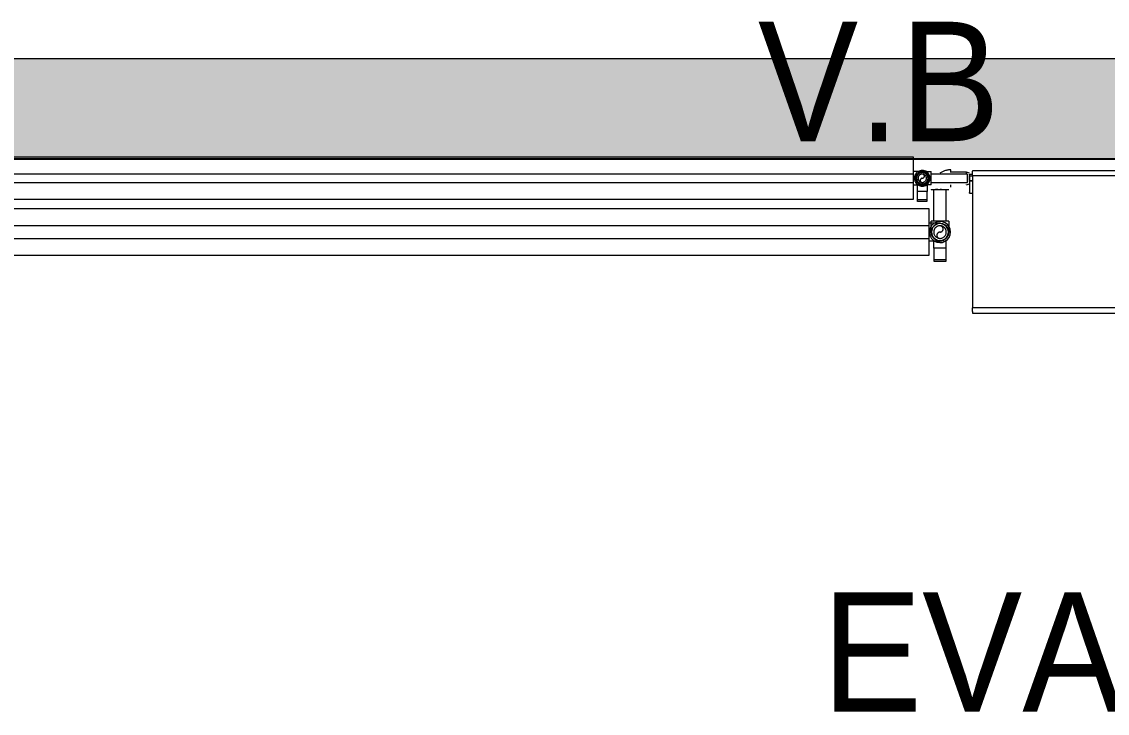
# Model space of a CAD drawing. Header units: metres. Extents: x 32 to 132, y -29 to 44.
# Drawn here: x 122.698 to 124.334, y -9.809 to -8.767 of the extents above; entities that cross this region are included whole.
import ezdxf

# ---------------------------------------------------------------- set-up
doc = ezdxf.new("R2010")
doc.units = ezdxf.units.M
doc.header["$LTSCALE"] = 100
doc.linetypes.add('HIDDEN JT', pattern=[0.0016, 0.001, -0.0006])
for name, color, linetype, lineweight in [('A-ANNO-NOTE', 7, 'Continuous', 9), ('Arqui', 8, 'Continuous', 0), ('M-EQPM', 7, 'Continuous', 18), ('M-EQPM-IDEN', 7, 'Continuous', 9), ('P-PIPE', 7, 'Continuous', 18)]:
    doc.layers.add(name, color=color, linetype=linetype, lineweight=lineweight)
doc.layers.add('A-DETL', color=7, linetype='Continuous', lineweight=9, true_color=0x00a600)
doc.styles.add('SansSerif_1', font='SANSS__.TTF', dxfattribs={"width": 0.9, "height": 0.0018})
doc.styles.add('SansSerif_2', font='SANSS__.TTF', dxfattribs={"width": 0.9, "height": 0.18})

# ---------------------------------------------------------------- blocks, each defined once
blk = doc.blocks.new('A$C4ed580ad')
at = {"layer": 'Arqui', "ltscale": 0.3}
h = blk.add_hatch(color=256, dxfattribs=at)
h.dxf.hatch_style = 1
h.paths.add_polyline_path([(47.8316, 20.1512), (26.5463, 20.1514), (26.5463, 20.0013), (47.8316, 20.0012)])
blk.add_line((41.2816, 20.0002), (47.8316, 20.0002), dxfattribs=at)
at = {"layer": 'Arqui'}
blk.add_lwpolyline([(47.8316, 20.1512), (26.5463, 20.1514), (26.5463, 20.0013), (47.8316, 20.0012)], close=True, dxfattribs=at)
blk = doc.blocks.new('Elbow - Welded - REFRIGERACION-V63-NIVEL 04')
at = {"layer": 'P-PIPE', "color": 11, "true_color": 0xff8080}
for p, q in [((78.8598, -8.9942), (78.8598, -8.9903)), ((78.8598, -8.9907), (78.8598, -8.9903)), ((78.8598, -9.0166), (78.8598, -9.0127)), ((78.8303, -9.0198), (78.8308, -9.0198)), ((78.8303, -9.0198), (78.8321, -9.0198)), ((78.8326, -9.0198), (78.8566, -9.0198)), ((78.853, -9.0198), (78.8566, -9.0198))]:
    blk.add_line(p, q, dxfattribs=at)
at = {"layer": 'P-PIPE', "color": 11, "true_color": 0xff8080, "flags": 128}
for points in [[(78.8598, -8.9903), (78.8586, -8.9903), (78.8574, -8.9904), (78.8563, -8.9905), (78.8551, -8.9907), (78.8539, -8.9909), (78.8528, -8.9911), (78.8516, -8.9914), (78.8505, -8.9918), (78.8494, -8.9922), (78.8483, -8.9926), (78.8472, -8.9931), (78.8462, -8.9936), (78.8451, -8.9942), (78.8441, -8.9948), (78.8431, -8.9954)], [(78.8303, -9.0193), (78.8303, -9.0194), (78.8303, -9.0198)]]:
    blk.add_lwpolyline(points, dxfattribs=at)
blk = doc.blocks.new('USA_IDU_RAC_QMD3_231005_SALIDA ATRAS - 18_000BTU_ 208-230V_ AR18CSDABWKNCV-2213265-NIVEL 04')
at = {"layer": 'A-DETL', "color": 7, "linetype": 'HIDDEN JT'}
for centre, major_axis, start_param, end_param in [((78.888, -9.0034), (0, 0.00635), 0, 0.972892), ((78.888, -9.0034), (0, 0.00635), 5.497786, 6.283185), ((78.8927, -8.9943), (0, 0.00226), 0, 0.2618), ((79.9483, -8.9943), (0, 0.00226), 0, 0.2618), ((79.9529, -9.0034), (0, 0.00635), 6.021386, 6.283185), ((79.9529, -9.0034), (0, 0.00635), 0, 0.2618), ((78.888, -9.003), (0, 0.00317), 0.000002, 0.261799), ((78.888, -9.003), (0, 0.00317), 6.021385, 6.283185), ((78.888, -9.0034), (0, 0.00635), 2.000089, 2.272185), ((78.888, -9.003), (0, 0.00318), 2.879795, 3.141593), ((78.888, -9.003), (0, 0.00318), 3.141593, 3.403393), ((78.8927, -9.1998), (0, 0.00661), 2.910337, 3.141593), ((79.9483, -9.1998), (0, 0.00661), 2.910337, 3.141593)]:
    blk.add_ellipse(centre, major_axis=major_axis, ratio=0.000003, start_param=start_param, end_param=end_param, dxfattribs=at)
at = {"layer": 'M-EQPM', "color": 1, "true_color": 0xff0000}
for p, q in [((78.8927, -8.9971), (78.888, -8.9971)), ((79.9483, -8.992), (78.8927, -8.992)), ((78.8927, -8.999), (78.8927, -8.9923)), ((79.9483, -8.9923), (79.9483, -8.999)), ((79.9529, -8.9971), (79.9483, -8.9971)), ((78.8927, -8.9998), (78.888, -8.9998)), ((78.888, -9.0062), (78.8927, -9.0062)), ((78.8927, -9.0075), (78.888, -9.0075)), ((78.8927, -8.999), (79.9483, -8.999)), ((79.9529, -8.9998), (79.9483, -8.9998)), ((79.9483, -9.0062), (79.9529, -9.0062)), ((79.9529, -9.0075), (79.9483, -9.0075)), ((78.888, -9.0255), (78.8927, -9.0255)), ((79.9483, -9.0255), (79.9529, -9.0255)), ((78.8927, -9.2037), (78.8927, -9.1981)), ((79.9483, -9.1981), (78.8927, -9.1981)), ((78.8927, -9.2064), (79.9483, -9.2064)), ((79.9483, -9.1981), (79.9483, -9.2037))]:
    blk.add_line(p, q, dxfattribs=at)
for centre, major_axis, start_param, end_param in [((78.8927, -8.9943), (0, 0.00226), 0, 0.523601), ((79.9483, -8.9943), (0, 0.00226), 0, 0.5236), ((79.9529, -9.0034), (0, 0.00635), 5.497787, 6.283185), ((79.9529, -9.0034), (0, 0.00635), 0, 2.617994), ((78.888, -9.003), (0, 0.00318), 0, 3.141593), ((78.888, -9.003), (0, 0.00317), 3.141593, 6.283185), ((78.888, -9.0165), (0, 0.009), 0, 3.141593), ((78.888, -9.0165), (0, 0.009), 6.021386, 6.283185), ((78.8927, -9.012), (0, 0.4979), 1.544707, 1.953968), ((79.9483, -9.012), (0, 0.4979), 1.544707, 1.953968), ((79.9529, -9.003), (0, 0.00318), 3.141593, 6.283185), ((79.9529, -9.003), (0, 0.00317), 0, 3.141593), ((79.9529, -9.0165), (0, 0.009), 5.759587, 6.283185), ((79.9529, -9.0165), (0, 0.009), 0, 3.141593), ((79.9529, -9.0034), (0, 0.00635), 3.665191, 3.926991), ((78.888, -9.0165), (0, 0.009), 3.141593, 3.665191), ((79.9529, -9.0165), (0, 0.009), 3.141593, 3.665191), ((78.8927, -9.1998), (0, 0.00661), 2.216568, 3.141593), ((79.9483, -9.1998), (0, 0.00661), 2.216568, 3.141593)]:
    blk.add_ellipse(centre, major_axis=major_axis, ratio=0.000003, start_param=start_param, end_param=end_param, dxfattribs=at)
blk = doc.blocks.new('Elbow - Welded - REFRIGERACION-2704074-NIVEL 04')
at = {"layer": 'A-DETL', "color": 11, "linetype": 'HIDDEN JT', "true_color": 0xff8080}
for p, q in [((78.8216, -8.993), (78.822, -8.993)), ((78.8217, -9.013), (78.8216, -9.013))]:
    blk.add_line(p, q, dxfattribs=at)
at = {"layer": 'A-DETL', "color": 11, "linetype": 'HIDDEN JT', "true_color": 0xff8080, "flags": 128}
for points in [[(78.8069, -9.003), (78.8069, -9.0026), (78.8069, -9.0022), (78.8069, -9.0018), (78.807, -9.0014), (78.807, -9.001), (78.8071, -9.0006), (78.8072, -9.0002), (78.8074, -8.9998), (78.8075, -8.9995), (78.8076, -8.9991), (78.8078, -8.9987), (78.808, -8.9984), (78.8082, -8.998), (78.8084, -8.9977), (78.8086, -8.9974), (78.8088, -8.997), (78.8091, -8.9967), (78.8093, -8.9964), (78.8096, -8.9961), (78.8099, -8.9958), (78.8102, -8.9956), (78.8105, -8.9953), (78.8108, -8.9951), (78.8111, -8.9948), (78.8114, -8.9946), (78.8118, -8.9944), (78.8121, -8.9942), (78.8125, -8.994), (78.8128, -8.9938), (78.8132, -8.9937), (78.8136, -8.9936), (78.814, -8.9934), (78.8142, -8.9934)], [(78.8147, -8.9932), (78.8151, -8.9932), (78.8155, -8.9931), (78.8159, -8.9931), (78.8163, -8.993)], [(78.8172, -8.993), (78.8173, -8.993), (78.8175, -8.993), (78.8177, -8.993), (78.8179, -8.993), (78.8181, -8.993), (78.8183, -8.993), (78.8186, -8.993), (78.8188, -8.993), (78.8191, -8.993), (78.8194, -8.993), (78.8197, -8.993), (78.8201, -8.993), (78.8204, -8.993), (78.8208, -8.993), (78.8212, -8.993), (78.8214, -8.993)], [(78.8142, -9.0126), (78.8141, -9.0126), (78.8137, -9.0124), (78.8133, -9.0123), (78.8129, -9.0122), (78.8126, -9.012), (78.8122, -9.0118), (78.8119, -9.0116), (78.8115, -9.0114), (78.8112, -9.0112), (78.8109, -9.011), (78.8106, -9.0107), (78.8102, -9.0105), (78.81, -9.0102), (78.8097, -9.0099), (78.8094, -9.0096), (78.8091, -9.0093), (78.8089, -9.009), (78.8087, -9.0087), (78.8084, -9.0084), (78.8082, -9.008), (78.808, -9.0077), (78.8078, -9.0073), (78.8077, -9.007), (78.8075, -9.0066), (78.8074, -9.0062), (78.8073, -9.0058), (78.8072, -9.0055), (78.8071, -9.0051), (78.807, -9.0047), (78.8069, -9.0043), (78.8069, -9.0039), (78.8069, -9.0035), (78.8069, -9.0031), (78.8069, -9.003)], [(78.8163, -9.0129), (78.816, -9.0129), (78.8156, -9.0129), (78.8152, -9.0128), (78.8148, -9.0128), (78.8147, -9.0127)], [(78.8214, -9.013), (78.8213, -9.013), (78.8209, -9.013), (78.8205, -9.013), (78.8202, -9.013), (78.8198, -9.013), (78.8195, -9.013), (78.8192, -9.013), (78.8189, -9.013), (78.8186, -9.013), (78.8184, -9.013), (78.8181, -9.013), (78.8179, -9.013), (78.8177, -9.013), (78.8175, -9.013), (78.8174, -9.013), (78.8172, -9.013)], [(78.8248, -9.013), (78.8244, -9.013), (78.8239, -9.013), (78.8234, -9.013), (78.823, -9.013), (78.8225, -9.013), (78.8221, -9.013)]]:
    blk.add_lwpolyline(points, dxfattribs=at)
at = {"layer": 'A-DETL', "color": 11, "linetype": 'HIDDEN JT', "true_color": 0xff8080}
for start, end in [(105, 180), (180, 255)]:
    blk.add_arc((78.8168, -9.003), 0.00997, start, end, dxfattribs=at)
at = {"layer": 'P-PIPE', "color": 11, "true_color": 0xff8080}
for p, q in [((78.83, -9.003), (78.83, -8.993)), ((78.8221, -9.013), (78.8217, -9.013)), ((78.83, -9.013), (78.83, -9.003))]:
    blk.add_line(p, q, dxfattribs=at)
at = {"layer": 'P-PIPE', "color": 11, "true_color": 0xff8080, "flags": 128}
for points in [[(78.822, -8.993), (78.8224, -8.993), (78.8229, -8.993), (78.8233, -8.993), (78.8238, -8.993), (78.8242, -8.993), (78.8247, -8.993), (78.8252, -8.993), (78.8257, -8.993), (78.8262, -8.993), (78.8267, -8.993), (78.8272, -8.993), (78.8277, -8.993), (78.8283, -8.993), (78.8288, -8.993), (78.8293, -8.993), (78.8298, -8.993), (78.83, -8.993)], [(78.83, -9.013), (78.8294, -9.013), (78.8289, -9.013), (78.8284, -9.013), (78.8279, -9.013), (78.8274, -9.013), (78.8268, -9.013), (78.8263, -9.013), (78.8258, -9.013), (78.8253, -9.013), (78.8248, -9.013)]]:
    blk.add_lwpolyline(points, dxfattribs=at)
blk = doc.blocks.new('Elbow - Welded - REFRIGERACION-V73-NIVEL 04')
at = {"layer": 'A-DETL', "color": 11, "linetype": 'HIDDEN JT', "true_color": 0xff8080, "flags": 128}
for points in [[(76.4533, -8.513), (76.4532, -8.513), (76.453, -8.513), (76.4529, -8.513), (76.4527, -8.513)], [(76.4528, -8.533), (76.453, -8.533), (76.4532, -8.533), (76.4533, -8.533)]]:
    blk.add_lwpolyline(points, dxfattribs=at)
at = {"layer": 'P-PIPE', "color": 11, "true_color": 0xff8080, "flags": 128}
for points in [[(76.4537, -8.513), (76.4537, -8.513), (76.4537, -8.513), (76.4536, -8.513), (76.4535, -8.513), (76.4534, -8.513), (76.4533, -8.513), (76.4532, -8.513), (76.453, -8.513), (76.4529, -8.513), (76.4527, -8.513), (76.4525, -8.513), (76.4522, -8.513), (76.452, -8.513), (76.4517, -8.513), (76.4514, -8.513), (76.4511, -8.513), (76.4508, -8.513), (76.4504, -8.513), (76.4501, -8.513), (76.4497, -8.513), (76.4493, -8.513), (76.4489, -8.513), (76.4485, -8.513), (76.4481, -8.513), (76.4477, -8.513), (76.4472, -8.513), (76.4468, -8.513), (76.4463, -8.513), (76.4458, -8.513), (76.4453, -8.513), (76.4448, -8.513), (76.4443, -8.513), (76.4438, -8.513), (76.4433, -8.513), (76.4428, -8.513), (76.4423, -8.513), (76.4418, -8.513), (76.4412, -8.513), (76.4407, -8.513), (76.4406, -8.513)], [(76.4406, -8.533), (76.4411, -8.533), (76.4416, -8.533), (76.4421, -8.533), (76.4427, -8.533), (76.4432, -8.533), (76.4437, -8.533), (76.4442, -8.533), (76.4447, -8.533), (76.4452, -8.533), (76.4457, -8.533), (76.4462, -8.533), (76.4466, -8.533), (76.4471, -8.533), (76.4475, -8.533), (76.448, -8.533), (76.4484, -8.533), (76.4488, -8.533), (76.4492, -8.533), (76.4496, -8.533), (76.45, -8.533), (76.4503, -8.533), (76.4507, -8.533), (76.451, -8.533), (76.4513, -8.533), (76.4516, -8.533), (76.4519, -8.533), (76.4522, -8.533), (76.4524, -8.533), (76.4526, -8.533), (76.4528, -8.533), (76.453, -8.533), (76.4532, -8.533), (76.4533, -8.533), (76.4534, -8.533), (76.4535, -8.533), (76.4536, -8.533), (76.4537, -8.533), (76.4537, -8.533), (76.4537, -8.533)]]:
    blk.add_lwpolyline(points, dxfattribs=at)
at = {"layer": 'P-PIPE', "color": 11, "true_color": 0xff8080}
for start, end in [(0, 105), (255, 0)]:
    blk.add_arc((76.4537, -8.523), 0.00997, start, end, dxfattribs=at)
blk = doc.blocks.new('Elbow - Welded - REFRIGERACION-V94-NIVEL 04')
at = {"layer": 'A-DETL', "color": 11, "linetype": 'HIDDEN JT', "true_color": 0xff8080, "flags": 128}
for points in [[(82.6667, -16.9648), (82.6666, -16.9648), (82.6664, -16.9648), (82.6663, -16.9648)], [(82.6662, -16.9911), (82.6664, -16.9911), (82.6666, -16.9911), (82.6667, -16.9911)]]:
    blk.add_lwpolyline(points, dxfattribs=at)
at = {"layer": 'P-PIPE', "color": 11, "true_color": 0xff8080, "flags": 128}
for points in [[(82.6671, -16.9648), (82.6671, -16.9648), (82.667, -16.9648), (82.667, -16.9648), (82.6669, -16.9648), (82.6668, -16.9648), (82.6666, -16.9648), (82.6664, -16.9648), (82.6663, -16.9648), (82.666, -16.9648), (82.6658, -16.9648), (82.6655, -16.9648), (82.6652, -16.9648), (82.6649, -16.9648), (82.6646, -16.9648), (82.6642, -16.9648), (82.6639, -16.9648), (82.6635, -16.9648), (82.663, -16.9648), (82.6626, -16.9648), (82.6621, -16.9648), (82.6617, -16.9648), (82.6612, -16.9648), (82.6606, -16.9648), (82.6601, -16.9648), (82.6596, -16.9648), (82.659, -16.9648), (82.6585, -16.9648), (82.6579, -16.9648), (82.6573, -16.9648), (82.6567, -16.9648), (82.6561, -16.9648), (82.6554, -16.9648), (82.6548, -16.9648), (82.6542, -16.9648), (82.6535, -16.9648), (82.6529, -16.9648), (82.6522, -16.9648), (82.6516, -16.9648), (82.6509, -16.9648), (82.6508, -16.9648)], [(82.6508, -16.9911), (82.6514, -16.9911), (82.6521, -16.9911), (82.6527, -16.9911), (82.6534, -16.9911), (82.654, -16.9911), (82.6546, -16.9911), (82.6553, -16.9911), (82.6559, -16.9911), (82.6565, -16.9911), (82.6571, -16.9911), (82.6577, -16.9911), (82.6583, -16.9911), (82.6589, -16.9911), (82.6594, -16.9911), (82.66, -16.9911), (82.6605, -16.9911), (82.661, -16.9911), (82.6615, -16.9911), (82.662, -16.9911), (82.6625, -16.9911), (82.6629, -16.9911), (82.6633, -16.9911), (82.6637, -16.9911), (82.6641, -16.9911), (82.6645, -16.9911), (82.6648, -16.9911), (82.6652, -16.9911), (82.6655, -16.9911), (82.6657, -16.9911), (82.666, -16.9911), (82.6662, -16.9911), (82.6664, -16.9911), (82.6666, -16.9911), (82.6667, -16.9911), (82.6668, -16.9911), (82.6669, -16.9911), (82.667, -16.9911), (82.6671, -16.9911), (82.6671, -16.9911)]]:
    blk.add_lwpolyline(points, dxfattribs=at)
at = {"layer": 'P-PIPE', "color": 11, "true_color": 0xff8080}
for start, end in [(0, 113.2061), (255, 0), (229.1931, 237.4424)]:
    blk.add_arc((82.6671, -16.978), 0.0131, start, end, dxfattribs=at)
blk = doc.blocks.new('Ball_Valve-Brass-Standard_Port-WATTS-WBVS3-0_38_Thru_3_00_Inch-Soldered - 5_8_-V59-NIVEL 04')
at = {"layer": 'A-DETL', "color": 11, "linetype": 'HIDDEN JT', "true_color": 0xff8080}
for radius, start, end in [(0.0159, 122.7475, 180), (0.0127, 105, 180), (0.0159, 180, 225), (0.0127, 165, 180), (0.0127, 180, 240.7489), (0.0127, 180, 195), (0.0127, 211.8246, 240), (0.0159, 227.0771, 237.5532), (0.0127, 247.6359, 255)]:
    blk.add_arc((78.8435, -9.0841), radius, start, end, dxfattribs=at)
at = {"layer": 'P-PIPE', "color": 11, "true_color": 0xff8080}
for p, q in [((78.8339, -9.0968), (78.8339, -9.1083)), ((78.8339, -9.1083), (78.8343, -9.1083)), ((78.8347, -9.1258), (78.8347, -9.1083)), ((78.8522, -9.1083), (78.8347, -9.1083)), ((78.8522, -9.1083), (78.8522, -9.1258)), ((78.8527, -9.1083), (78.853, -9.1083)), ((78.853, -9.1083), (78.853, -9.0968)), ((78.8347, -9.1286), (78.8347, -9.1258)), ((78.8522, -9.1258), (78.8347, -9.1258)), ((78.8522, -9.1258), (78.8522, -9.1286)), ((78.8522, -9.1286), (78.8347, -9.1286))]:
    blk.add_line(p, q, dxfattribs=at)
for radius, start, end in [(0.0159, 0, 122.5637), (0.0127, 0, 105), (0.0127, 0, 105), (0.0159, 225, 226.8934), (0.0159, 237.7369, 0), (0.0127, 240.9733, 247.4114), (0.0127, 255, 0), (0.0127, 285, 0)]:
    blk.add_arc((78.8435, -9.0841), radius, start, end, dxfattribs=at)
for points, knots in [([(78.8435, -9.1), (78.8429, -9.1), (78.842, -9.0999), (78.8409, -9.0998), (78.8401, -9.0997), (78.8394, -9.0995), (78.8386, -9.0992), (78.8381, -9.099), (78.8376, -9.0989), (78.8373, -9.0988), (78.837, -9.0986), (78.8366, -9.0985), (78.8362, -9.0982), (78.8358, -9.098), (78.8354, -9.0978), (78.8352, -9.0977), (78.835, -9.0976), (78.8348, -9.0974), (78.8345, -9.0972), (78.8343, -9.0971), (78.8341, -9.097), (78.8341, -9.0969)], [0, 0, 0, 0, 0.0555556, 0.0833333, 0.1111111, 0.1388889, 0.1666667, 0.1944444, 0.2083333, 0.2222222, 0.2361111, 0.25, 0.2777778, 0.3055556, 0.3194444, 0.3333333, 0.3472222, 0.3611111, 0.3888889, 0.4166667, 0.4444444, 0.4444444, 0.4444444, 0.4444444]), ([(78.8528, -9.0969), (78.8528, -9.097), (78.8527, -9.0971), (78.8524, -9.0972), (78.8521, -9.0974), (78.8519, -9.0976), (78.8517, -9.0977), (78.8515, -9.0978), (78.8512, -9.098), (78.8508, -9.0982), (78.8503, -9.0985), (78.8499, -9.0986), (78.8496, -9.0988), (78.8493, -9.0989), (78.8489, -9.099), (78.8483, -9.0992), (78.8476, -9.0995), (78.8468, -9.0997), (78.846, -9.0998), (78.8449, -9.0999), (78.844, -9.1), (78.8435, -9.1)], [0.5555556, 0.5555556, 0.5555556, 0.5555556, 0.5833333, 0.6111111, 0.6388889, 0.6527778, 0.6666667, 0.6805556, 0.6944444, 0.7222222, 0.75, 0.7638889, 0.7777778, 0.7916667, 0.8055556, 0.8333333, 0.8611111, 0.8888889, 0.9166667, 0.9444444, 1, 1, 1, 1])]:
    blk.add_open_spline(points, degree=3, knots=knots, dxfattribs=at)
blk = doc.blocks.new('Ball_Valve-Brass-Standard_Port-WATTS-WBVS3-0_38_Thru_3_00_Inch-Soldered - 3_8_-V60-NIVEL 04')
at = {"layer": 'A-DETL', "color": 11, "linetype": 'HIDDEN JT', "true_color": 0xff8080}
for radius, start, end in [(0.0119, 129.631, 180), (0.00861, 25.255, 180), (0.00861, 75, 165), (0.00861, 25.255, 60), (0.0119, 180, 230.369), (0.00861, 180, 334.745), (0.00861, 180, 210), (0.00861, 225, 334.745), (0.00861, 240, 250.5934), (0.00861, 240, 250.5934)]:
    blk.add_arc((78.8168, -9.003), radius, start, end, dxfattribs=at)
at = {"layer": 'P-PIPE', "color": 11, "true_color": 0xff8080}
for p, q in [((78.8089, -9.0119), (78.8089, -9.0227)), ((78.8247, -9.0227), (78.8247, -9.0119)), ((78.8089, -9.0227), (78.81, -9.0227)), ((78.8098, -9.0354), (78.8098, -9.0227)), ((78.8238, -9.0227), (78.8098, -9.0227)), ((78.8236, -9.0227), (78.8247, -9.0227)), ((78.8238, -9.0227), (78.8238, -9.0354)), ((78.8098, -9.0379), (78.8098, -9.0354)), ((78.8238, -9.0354), (78.8098, -9.0354)), ((78.8238, -9.0379), (78.8098, -9.0379)), ((78.8238, -9.0354), (78.8238, -9.0379))]:
    blk.add_line(p, q, dxfattribs=at)
for radius, start, end in [(0.0119, 0, 129.3862), (0.0119, 230.6138, 0), (0.00861, 0, 24.924), (0.00861, 0, 24.924), (0.00861, 335.076, 0), (0.00861, 335.076, 0)]:
    blk.add_arc((78.8168, -9.003), radius, start, end, dxfattribs=at)
for points, knots in [([(78.8168, -9.0149), (78.8163, -9.0149), (78.8156, -9.0148), (78.8147, -9.0147), (78.8141, -9.0146), (78.8134, -9.0144), (78.8128, -9.0142), (78.8123, -9.014), (78.812, -9.0139), (78.8117, -9.0138), (78.8115, -9.0136), (78.8112, -9.0135), (78.8108, -9.0133), (78.8104, -9.013), (78.8102, -9.0129), (78.8101, -9.0128), (78.81, -9.0128), (78.8099, -9.0127), (78.8098, -9.0126), (78.8097, -9.0125), (78.8094, -9.0123), (78.8093, -9.0122), (78.8091, -9.0121), (78.8091, -9.012), (78.8091, -9.012)], [0, 0, 0, 0, 0.0555556, 0.0833333, 0.1111111, 0.1388889, 0.1666667, 0.1944444, 0.2083333, 0.2222222, 0.2361111, 0.25, 0.2777778, 0.3055556, 0.3194444, 0.3263889, 0.3333333, 0.3402778, 0.3472222, 0.3611111, 0.3888889, 0.4166667, 0.4305556, 0.4444444, 0.4444444, 0.4444444, 0.4444444]), ([(78.8246, -9.012), (78.8245, -9.012), (78.8245, -9.0121), (78.8244, -9.0122), (78.8242, -9.0123), (78.824, -9.0125), (78.8238, -9.0126), (78.8237, -9.0127), (78.8236, -9.0128), (78.8235, -9.0128), (78.8234, -9.0129), (78.8232, -9.013), (78.8229, -9.0133), (78.8225, -9.0135), (78.8222, -9.0136), (78.8219, -9.0138), (78.8217, -9.0139), (78.8213, -9.014), (78.8208, -9.0142), (78.8202, -9.0144), (78.8196, -9.0146), (78.8189, -9.0147), (78.818, -9.0148), (78.8173, -9.0149), (78.8168, -9.0149)], [0.5555556, 0.5555556, 0.5555556, 0.5555556, 0.5694444, 0.5833333, 0.6111111, 0.6388889, 0.6527778, 0.6597222, 0.6666667, 0.6736111, 0.6805556, 0.6944444, 0.7222222, 0.75, 0.7638889, 0.7777778, 0.7916667, 0.8055556, 0.8333333, 0.8611111, 0.8888889, 0.9166667, 0.9444444, 1, 1, 1, 1])]:
    blk.add_open_spline(points, degree=3, knots=knots, dxfattribs=at)
blk = doc.blocks.new('Elbow - Welded - REFRIGERACION-V62-NIVEL 04')
at = {"layer": 'A-DETL', "color": 11, "linetype": 'HIDDEN JT', "true_color": 0xff8080}
blk.add_line((78.8566, -9.077), (78.8566, -9.0774), dxfattribs=at)
at = {"layer": 'A-DETL', "color": 11, "linetype": 'HIDDEN JT', "true_color": 0xff8080, "flags": 128}
for points in [[(78.8303, -9.0841), (78.8303, -9.0841), (78.8303, -9.0841), (78.8303, -9.084), (78.8303, -9.0839), (78.8303, -9.0838), (78.8303, -9.0837), (78.8303, -9.0835), (78.8303, -9.0833), (78.8303, -9.0831), (78.8303, -9.0828), (78.8303, -9.0826), (78.8303, -9.0823), (78.8303, -9.082), (78.8303, -9.0816), (78.8303, -9.0813), (78.8303, -9.0809), (78.8303, -9.0805), (78.8303, -9.0801), (78.8303, -9.0796), (78.8303, -9.0792), (78.8303, -9.0787), (78.8303, -9.0782), (78.8303, -9.0777), (78.8303, -9.0772), (78.8303, -9.0766), (78.8303, -9.0761), (78.8303, -9.0755), (78.8303, -9.0749), (78.8303, -9.0743), (78.8303, -9.0737), (78.8303, -9.0731), (78.8303, -9.0725), (78.8303, -9.0719)], [(78.8566, -9.0777), (78.8566, -9.0781), (78.8566, -9.0786), (78.8566, -9.079), (78.8566, -9.0795), (78.8566, -9.08), (78.8566, -9.0804), (78.8566, -9.0808), (78.8566, -9.0812), (78.8566, -9.0815), (78.8566, -9.0819), (78.8566, -9.0822), (78.8566, -9.0825), (78.8566, -9.0828), (78.8566, -9.083), (78.8566, -9.0832), (78.8566, -9.0834), (78.8566, -9.0836), (78.8566, -9.0838)], [(78.84, -9.0968), (78.8398, -9.0968), (78.8393, -9.0966), (78.8388, -9.0964), (78.8383, -9.0962), (78.8379, -9.096), (78.8374, -9.0958), (78.8369, -9.0955), (78.8365, -9.0953), (78.836, -9.095), (78.8356, -9.0947), (78.8352, -9.0943), (78.8348, -9.094), (78.8344, -9.0937), (78.834, -9.0933), (78.8337, -9.0929), (78.8333, -9.0925), (78.833, -9.0921), (78.8327, -9.0917), (78.8324, -9.0912), (78.8321, -9.0908), (78.8319, -9.0903), (78.8316, -9.0899), (78.8314, -9.0894), (78.8312, -9.0889), (78.831, -9.0884), (78.8309, -9.0879), (78.8307, -9.0874), (78.8306, -9.0869), (78.8305, -9.0864), (78.8304, -9.0858), (78.8304, -9.0853), (78.8303, -9.0848), (78.8303, -9.0843), (78.8303, -9.0841)], [(78.8524, -9.0937), (78.8522, -9.0939), (78.8518, -9.0943), (78.8514, -9.0946), (78.851, -9.0949), (78.8506, -9.0952), (78.8504, -9.0953)], [(78.8546, -9.0911), (78.8543, -9.0915), (78.854, -9.092), (78.8537, -9.0924), (78.8533, -9.0928), (78.8531, -9.0931)], [(78.856, -9.088), (78.8559, -9.0883), (78.8558, -9.0888), (78.8556, -9.0892), (78.8554, -9.0897), (78.8551, -9.0902), (78.8551, -9.0903)], [(78.8566, -9.0846), (78.8566, -9.0846), (78.8566, -9.0852), (78.8565, -9.0857), (78.8564, -9.0862), (78.8563, -9.0867), (78.8563, -9.0871)], [(78.843, -9.0973), (78.8429, -9.0973), (78.8424, -9.0972), (78.8419, -9.0972), (78.8414, -9.0971), (78.8409, -9.097), (78.8405, -9.0969)], [(78.8464, -9.0969), (78.8462, -9.097), (78.8457, -9.0971), (78.8452, -9.0972), (78.8447, -9.0972), (78.8441, -9.0973), (78.8439, -9.0973)], [(78.8497, -9.0957), (78.8492, -9.096), (78.8487, -9.0962), (78.8482, -9.0964), (78.8477, -9.0966), (78.8473, -9.0967)]]:
    blk.add_lwpolyline(points, dxfattribs=at)
at = {"layer": 'A-DETL', "color": 11, "linetype": 'HIDDEN JT', "true_color": 0xff8080}
for start, end in [(113.4229, 228.9763), (237.6592, 255)]:
    blk.add_arc((78.8435, -9.0841), 0.0131, start, end, dxfattribs=at)
at = {"layer": 'P-PIPE', "color": 11, "true_color": 0xff8080}
for p, q in [((78.8435, -9.0678), (78.8303, -9.0678)), ((78.8566, -9.0678), (78.8435, -9.0678))]:
    blk.add_line(p, q, dxfattribs=at)
at = {"layer": 'P-PIPE', "color": 11, "true_color": 0xff8080, "flags": 128}
for points in [[(78.8303, -9.0719), (78.8303, -9.0712), (78.8303, -9.0706), (78.8303, -9.0699), (78.8303, -9.0693), (78.8303, -9.0686), (78.8303, -9.068), (78.8303, -9.0678)], [(78.8566, -9.0678), (78.8566, -9.0685), (78.8566, -9.0691), (78.8566, -9.0698), (78.8566, -9.0704), (78.8566, -9.071), (78.8566, -9.0717), (78.8566, -9.0723), (78.8566, -9.0729), (78.8566, -9.0736), (78.8566, -9.0742), (78.8566, -9.0748), (78.8566, -9.0753), (78.8566, -9.0759), (78.8566, -9.0765), (78.8566, -9.077)]]:
    blk.add_lwpolyline(points, dxfattribs=at)
blk = doc.blocks.new('VALVULA DE BOLA - VALVULA DE BOLA-580206-NIVEL 04')
at = {"layer": 'A-ANNO-NOTE', "insert": (-0.001708, 0.001189), "char_height": 0.0018, "width": 0.00432911, "attachment_point": 1, "style": 'SansSerif_1'}
blk.add_mtext('V.B', dxfattribs=at)

msp = doc.modelspace()

# ---------------------------------------------------------------- linework, layer by layer
at = {"layer": 'A-DETL', "color": 11, "linetype": 'HIDDEN JT', "true_color": 0xff8080}
for p, q in [((124.1229, -8.9969), (124.1229, -8.9966)), ((124.1229, -9.0093), (124.1229, -9.0091))]:
    msp.add_line(p, q, dxfattribs=at)
for centre, radius, start, end in [((124.0548, -9.003), 0.00635, 0, 180), ((124.0548, -9.003), 0.00635, 0, 180), ((124.0548, -8.9998), 0.00317, 270, 90), ((124.0548, -8.9998), 0.00317, 270, 90), ((124.0548, -9.003), 0.00635, 180, 0), ((124.0548, -9.003), 0.00635, 180, 0), ((124.0548, -9.0062), 0.00318, 90, 270), ((124.0548, -9.0062), 0.00318, 90, 270), ((124.0815, -9.0841), 0.00953, 60, 180), ((124.0815, -9.0841), 0.00953, 60, 180), ((124.0815, -9.0794), 0.00476, 270, 90), ((124.0815, -9.0794), 0.00476, 270, 90), ((124.0815, -9.0841), 0.00952, 0, 44.8522), ((124.0815, -9.0841), 0.00952, 0, 44.8522), ((124.0815, -9.0841), 0.00952, 180, 0), ((124.0815, -9.0841), 0.00952, 180, 0), ((124.0815, -9.0889), 0.00476, 90, 270), ((124.0815, -9.0889), 0.00476, 90, 270)]:
    msp.add_arc(centre, radius, start, end, dxfattribs=at)
at = {"layer": 'P-PIPE', "color": 11, "true_color": 0xff8080}
for p, q in [((124.0417, -8.9712), (121.7235, -8.9712)), ((124.0417, -9.0347), (124.0417, -8.9712)), ((124.0417, -8.9966), (121.7049, -8.9966)), ((124.1229, -8.9966), (124.068, -8.9966)), ((124.1213, -8.9939), (124.0978, -8.9939)), ((124.1213, -8.9952), (124.1213, -8.9939)), ((124.126, -8.9955), (124.1213, -8.9939)), ((124.1229, -9.0093), (124.1229, -8.9966)), ((121.7049, -9.0093), (124.0417, -9.0093)), ((124.068, -9.0093), (124.1229, -9.0093)), ((124.1213, -9.013), (124.126, -9.0114)), ((124.1213, -9.013), (124.1213, -9.0126)), ((124.0719, -9.0198), (124.0719, -9.0678)), ((124.078, -9.0198), (124.0749, -9.0198)), ((124.0839, -9.0198), (124.0815, -9.0198)), ((124.091, -9.0678), (124.091, -9.0198)), ((121.7049, -9.0347), (124.0417, -9.0347)), ((124.0652, -9.0492), (121.6876, -9.0492)), ((124.0652, -9.119), (124.0652, -9.0492)), ((124.0652, -9.0746), (121.669, -9.0746)), ((121.669, -9.0936), (124.0652, -9.0936)), ((121.669, -9.119), (124.0652, -9.119))]:
    msp.add_line(p, q, dxfattribs=at)
msp.add_arc((124.0815, -9.0841), 0.00952, 45.1647, 60, dxfattribs=at)

# ---------------------------------------------------------------- block references
at = {"layer": 'A-ANNO-NOTE', "xscale": 100, "yscale": 100, "zscale": 100}
msp.add_blockref('VALVULA DE BOLA - VALVULA DE BOLA-580206-NIVEL 04', (123.978, -8.886), dxfattribs=at)
at = {"layer": 'A-DETL', "color": 11, "linetype": 'HIDDEN JT', "true_color": 0xff8080}
for name, p in [('Elbow - Welded - REFRIGERACION-V73-NIVEL 04', (47.6011, -0.48)), ('Ball_Valve-Brass-Standard_Port-WATTS-WBVS3-0_38_Thru_3_00_Inch-Soldered - 3_8_-V60-NIVEL 04', (45.238, 0)), ('Elbow - Welded - REFRIGERACION-2704074-NIVEL 04', (45.238, 0)), ('Elbow - Welded - REFRIGERACION-V94-NIVEL 04', (41.4144, 7.8939)), ('Ball_Valve-Brass-Standard_Port-WATTS-WBVS3-0_38_Thru_3_00_Inch-Soldered - 5_8_-V59-NIVEL 04', (45.238, 0)), ('Elbow - Welded - REFRIGERACION-V62-NIVEL 04', (45.238, 0))]:
    msp.add_blockref(name, p, dxfattribs=at)
at = {"layer": 'A-DETL', "color": 7, "linetype": 'HIDDEN JT'}
msp.add_blockref('USA_IDU_RAC_QMD3_231005_SALIDA ATRAS - 18_000BTU_ 208-230V_ AR18CSDABWKNCV-2213265-NIVEL 04', (45.238, 0), dxfattribs=at)
at = {"layer": 'Arqui'}
msp.add_blockref('A$C4ed580ad', (80.1042, -28.9743), dxfattribs=at)
at = {"layer": 'P-PIPE', "color": 11, "true_color": 0xff8080}
msp.add_blockref('Elbow - Welded - REFRIGERACION-V63-NIVEL 04', (45.238, 0), dxfattribs=at)

# ---------------------------------------------------------------- texts
at = {"layer": 'M-EQPM-IDEN', "insert": (123.9036, -9.6268), "char_height": 0.18, "width": 2.69848, "attachment_point": 1, "style": 'SansSerif_2'}
msp.add_mtext('EVAPORADOR #P4-1', dxfattribs=at)

doc.saveas('drawing.dxf')
